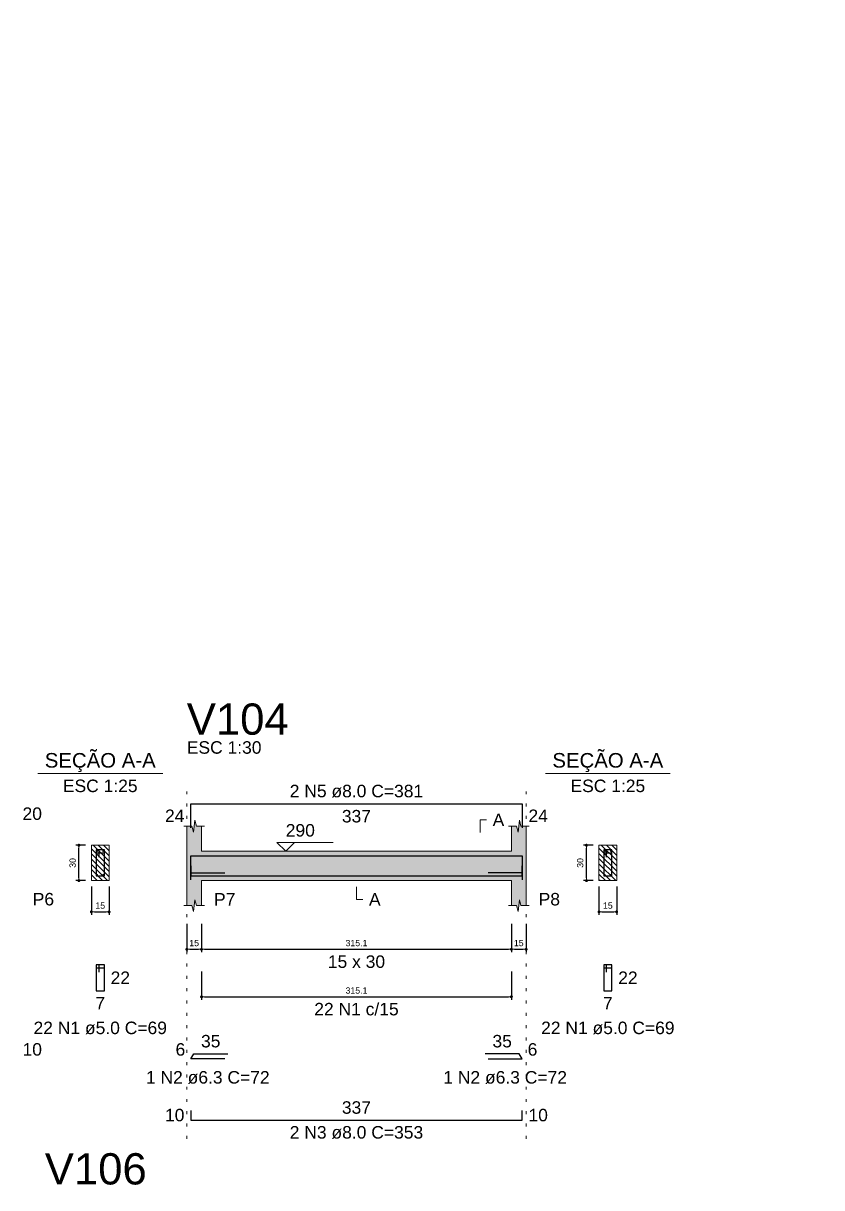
# Model space of a CAD drawing. Extents: x 5006 to 5323, y 875 to 3681.
# Drawn here: x 5214.13 to 5241.18, y 2807.4 to 2846.88 of the extents above; entities that cross this region are included whole.
import ezdxf

# ---------------------------------------------------------------- set-up
doc = ezdxf.new("R2010")
doc.units = 0
doc.header["$LTSCALE"] = 2
doc.linetypes.add('DOT2', pattern=[3.175, 0, -3.175])
for name, color, linetype, lineweight in [('Descrição da armadura', 7, 'Continuous', 5), ('DT-Barras na forma', 2, 'Continuous', 30), ('DT-Barras no corte', 5, 'Continuous', 5), ('DT-Barras rebatidas', 2, 'Continuous', 30), ('DT-Cotas', 9, 'Continuous', 5), ('DT-Forma', 5, 'Continuous', 5), ('DT-Hachura forma vigas', 252, 'Continuous', 5), ('DT-Hachura seção vigas', 252, 'Continuous', 5), ('DT-Pontilhado', 9, 'DOT2', 5), ('DT-Textos', 7, 'Continuous', 5), ('DT-Título', 3, 'Continuous', 20), ('Textos armaduras', 7, 'Continuous', 5)]:
    doc.layers.add(name, color=color, linetype=linetype, lineweight=lineweight)
doc.styles.add('ARIAL', font='arial.ttf')
doc.styles.get("Standard").update_dxf_attribs({"font": 'arial.ttf'})
doc.dimstyles.new('UM_25.000000', dxfattribs={"dimtxt": 0.18, "dimasz": 0.1, "dimexe": 0.1, "dimexo": 0.2, "dimgap": 0, "dimtad": 1, "dimtih": 1, "dimtoh": 1, "dimdec": 1, "dimlfac": 25, "dimzin": 0, "dimdsep": 46, "dimtxsty": 'Standard', "dimcen": 0.09, "dimdle": 0.1, "dimadec": 1, "dimazin": 2, "dimtfac": 1, "dimtdec": 4, "dimtofl": 0, "dimtmove": 0, "dimatfit": 3, "dimfxl": 1, "dimtolj": 1, "dimarcsym": 0})
doc.dimstyles.new('UM_30.000000', dxfattribs={"dimtxt": 0.18, "dimasz": 0.1, "dimexe": 0.1, "dimexo": 0.2, "dimgap": 0, "dimtad": 1, "dimtih": 1, "dimtoh": 1, "dimdec": 1, "dimlfac": 30, "dimzin": 0, "dimdsep": 46, "dimtxsty": 'Standard', "dimcen": 0.09, "dimdle": 0.1, "dimadec": 1, "dimazin": 2, "dimtfac": 1, "dimtdec": 4, "dimtofl": 0, "dimtmove": 0, "dimatfit": 3, "dimfxl": 1, "dimtolj": 1, "dimarcsym": 0})

# ---------------------------------------------------------------- blocks, each defined once
blk = doc.blocks.new('_DOT')
at = {"color": 0, "linetype": 'ByBlock'}
blk.add_line((-0.5, 0), (-1, 0), dxfattribs=at)
at = {"color": 0, "linetype": 'ByBlock', "const_width": 0.5}
blk.add_lwpolyline([(-0.25, 0, 1), (0.25, 0, 1)], format="xyb", close=True, dxfattribs=at)
blk = doc.blocks.new('*D672')
at = {"layer": 'Defpoints', "color": 0, "transparency": 16777216}
for p in [(5216.009, 2819.016), (5216.433, 2819.016), (5216.433, 2817.816)]:
    blk.add_point(p, dxfattribs=at)
at = {"layer": 'DT-Cotas', "color": 0, "lineweight": -2, "transparency": 16777216}
for p, q in [((5216.233, 2819.016), (5215.909, 2819.016)), ((5216.009, 2817.916), (5216.009, 2818.916)), ((5216.233, 2817.816), (5215.909, 2817.816))]:
    blk.add_line(p, q, dxfattribs=at)
at = {"layer": 'DT-Cotas', "color": 0, "lineweight": -2, "transparency": 16777216, "xscale": 0.1, "yscale": 0.1, "zscale": 0.1}
for p, rotation in [((5216.009, 2819.016), 90), ((5216.009, 2817.816), 270)]:
    blk.add_blockref('_DOT', p, dxfattribs=dict(at, rotation=rotation))
at = {"layer": 'DT-Cotas', "transparency": 16777216, "insert": (5215.797, 2818.416), "char_height": 0.2118, "attachment_point": 5, "rotation": 90, "style": 'ARIAL'}
blk.add_mtext('\\A1;30', dxfattribs=at)
blk = doc.blocks.new('*D673')
at = {"layer": 'Defpoints', "color": 0, "transparency": 16777216}
for p in [(5216.433, 2817.816), (5217.033, 2817.816), (5217.033, 2816.757)]:
    blk.add_point(p, dxfattribs=at)
at = {"layer": 'DT-Cotas', "color": 0, "lineweight": -2, "transparency": 16777216}
for p, q in [((5216.433, 2817.616), (5216.433, 2816.657)), ((5217.033, 2817.616), (5217.033, 2816.657)), ((5216.533, 2816.757), (5216.933, 2816.757))]:
    blk.add_line(p, q, dxfattribs=at)
at = {"layer": 'DT-Cotas', "color": 0, "lineweight": -2, "transparency": 16777216, "xscale": 0.1, "yscale": 0.1, "zscale": 0.1, "rotation": 180}
blk.add_blockref('_DOT', (5216.433, 2816.757), dxfattribs=at)
at = {"layer": 'DT-Cotas', "color": 0, "lineweight": -2, "transparency": 16777216, "xscale": 0.1, "yscale": 0.1, "zscale": 0.1}
blk.add_blockref('_DOT', (5217.033, 2816.757), dxfattribs=at)
at = {"layer": 'DT-Cotas', "transparency": 16777216, "insert": (5216.733, 2816.969), "char_height": 0.2118, "attachment_point": 5, "rotation": 0.0057, "style": 'ARIAL'}
blk.add_mtext('\\A1;15', dxfattribs=at)
blk = doc.blocks.new('*D674')
at = {"layer": 'Defpoints', "color": 0, "transparency": 16777216}
for p in [(5219.666, 2816.546), (5220.166, 2816.546), (5220.166, 2815.487)]:
    blk.add_point(p, dxfattribs=at)
at = {"layer": 'DT-Cotas', "color": 0, "lineweight": -2, "transparency": 16777216}
for p, q in [((5219.666, 2816.346), (5219.666, 2815.387)), ((5220.166, 2816.346), (5220.166, 2815.387)), ((5219.766, 2815.487), (5220.066, 2815.487))]:
    blk.add_line(p, q, dxfattribs=at)
at = {"layer": 'DT-Cotas', "color": 0, "lineweight": -2, "transparency": 16777216, "xscale": 0.1, "yscale": 0.1, "zscale": 0.1, "rotation": 180}
blk.add_blockref('_DOT', (5219.666, 2815.487), dxfattribs=at)
at = {"layer": 'DT-Cotas', "color": 0, "lineweight": -2, "transparency": 16777216, "xscale": 0.1, "yscale": 0.1, "zscale": 0.1}
blk.add_blockref('_DOT', (5220.166, 2815.487), dxfattribs=at)
at = {"layer": 'DT-Cotas', "transparency": 16777216, "insert": (5219.916, 2815.698), "char_height": 0.2118, "attachment_point": 5, "rotation": 0.0057, "style": 'ARIAL'}
blk.add_mtext('\\A1;15', dxfattribs=at)
blk = doc.blocks.new('*D675')
at = {"layer": 'Defpoints', "color": 0, "transparency": 16777216}
for p in [(5220.166, 2816.546), (5230.668, 2816.546), (5230.668, 2815.487)]:
    blk.add_point(p, dxfattribs=at)
at = {"layer": 'DT-Cotas', "color": 0, "lineweight": -2, "transparency": 16777216}
for p, q in [((5220.166, 2816.346), (5220.166, 2815.387)), ((5230.668, 2816.346), (5230.668, 2815.387)), ((5220.266, 2815.487), (5230.568, 2815.487))]:
    blk.add_line(p, q, dxfattribs=at)
at = {"layer": 'DT-Cotas', "color": 0, "lineweight": -2, "transparency": 16777216, "xscale": 0.1, "yscale": 0.1, "zscale": 0.1, "rotation": 180}
blk.add_blockref('_DOT', (5220.166, 2815.487), dxfattribs=at)
at = {"layer": 'DT-Cotas', "color": 0, "lineweight": -2, "transparency": 16777216, "xscale": 0.1, "yscale": 0.1, "zscale": 0.1}
blk.add_blockref('_DOT', (5230.668, 2815.487), dxfattribs=at)
at = {"layer": 'DT-Cotas', "transparency": 16777216, "insert": (5225.417, 2815.698), "char_height": 0.2118, "attachment_point": 5, "rotation": 0.0057, "style": 'ARIAL'}
blk.add_mtext('\\A1;315.1', dxfattribs=at)
blk = doc.blocks.new('*D676')
at = {"layer": 'Defpoints', "color": 0, "transparency": 16777216}
for p in [(5230.668, 2816.546), (5231.168, 2816.546), (5231.168, 2815.487)]:
    blk.add_point(p, dxfattribs=at)
at = {"layer": 'DT-Cotas', "color": 0, "lineweight": -2, "transparency": 16777216}
for p, q in [((5230.668, 2816.346), (5230.668, 2815.387)), ((5231.168, 2816.346), (5231.168, 2815.387)), ((5230.768, 2815.487), (5231.068, 2815.487))]:
    blk.add_line(p, q, dxfattribs=at)
at = {"layer": 'DT-Cotas', "color": 0, "lineweight": -2, "transparency": 16777216, "xscale": 0.1, "yscale": 0.1, "zscale": 0.1, "rotation": 180}
blk.add_blockref('_DOT', (5230.668, 2815.487), dxfattribs=at)
at = {"layer": 'DT-Cotas', "color": 0, "lineweight": -2, "transparency": 16777216, "xscale": 0.1, "yscale": 0.1, "zscale": 0.1}
blk.add_blockref('_DOT', (5231.168, 2815.487), dxfattribs=at)
at = {"layer": 'DT-Cotas', "transparency": 16777216, "insert": (5230.918, 2815.698), "char_height": 0.2118, "attachment_point": 5, "rotation": 0.0057, "style": 'ARIAL'}
blk.add_mtext('\\A1;15', dxfattribs=at)
blk = doc.blocks.new('*D677')
at = {"layer": 'Defpoints', "color": 0, "transparency": 16777216}
for p in [(5220.166, 2814.936), (5230.668, 2814.936), (5230.668, 2813.877)]:
    blk.add_point(p, dxfattribs=at)
at = {"layer": 'DT-Cotas', "color": 0, "lineweight": -2, "transparency": 16777216}
for p, q in [((5220.166, 2814.736), (5220.166, 2813.777)), ((5230.668, 2814.736), (5230.668, 2813.777)), ((5220.266, 2813.877), (5230.568, 2813.877))]:
    blk.add_line(p, q, dxfattribs=at)
at = {"layer": 'DT-Cotas', "color": 0, "lineweight": -2, "transparency": 16777216, "xscale": 0.1, "yscale": 0.1, "zscale": 0.1, "rotation": 180}
blk.add_blockref('_DOT', (5220.166, 2813.877), dxfattribs=at)
at = {"layer": 'DT-Cotas', "color": 0, "lineweight": -2, "transparency": 16777216, "xscale": 0.1, "yscale": 0.1, "zscale": 0.1}
blk.add_blockref('_DOT', (5230.668, 2813.877), dxfattribs=at)
at = {"layer": 'DT-Cotas', "transparency": 16777216, "insert": (5225.417, 2814.089), "char_height": 0.2118, "attachment_point": 5, "rotation": 0.0057, "style": 'ARIAL'}
blk.add_mtext('\\A1;315.1', dxfattribs=at)
blk = doc.blocks.new('*D687')
at = {"layer": 'Defpoints', "color": 0, "transparency": 16777216}
for p in [(5233.212, 2819.016), (5233.636, 2819.016), (5233.636, 2817.816)]:
    blk.add_point(p, dxfattribs=at)
at = {"layer": 'DT-Cotas', "color": 0, "lineweight": -2, "transparency": 16777216}
for p, q in [((5233.436, 2819.016), (5233.112, 2819.016)), ((5233.212, 2817.916), (5233.212, 2818.916)), ((5233.436, 2817.816), (5233.112, 2817.816))]:
    blk.add_line(p, q, dxfattribs=at)
at = {"layer": 'DT-Cotas', "color": 0, "lineweight": -2, "transparency": 16777216, "xscale": 0.1, "yscale": 0.1, "zscale": 0.1}
for p, rotation in [((5233.212, 2819.016), 90), ((5233.212, 2817.816), 270)]:
    blk.add_blockref('_DOT', p, dxfattribs=dict(at, rotation=rotation))
at = {"layer": 'DT-Cotas', "transparency": 16777216, "insert": (5233.001, 2818.416), "char_height": 0.2118, "attachment_point": 5, "rotation": 90, "style": 'ARIAL'}
blk.add_mtext('\\A1;30', dxfattribs=at)
blk = doc.blocks.new('*D688')
at = {"layer": 'Defpoints', "color": 0, "transparency": 16777216}
for p in [(5233.636, 2817.816), (5234.236, 2817.816), (5234.236, 2816.757)]:
    blk.add_point(p, dxfattribs=at)
at = {"layer": 'DT-Cotas', "color": 0, "lineweight": -2, "transparency": 16777216}
for p, q in [((5233.636, 2817.616), (5233.636, 2816.657)), ((5234.236, 2817.616), (5234.236, 2816.657)), ((5233.736, 2816.757), (5234.136, 2816.757))]:
    blk.add_line(p, q, dxfattribs=at)
at = {"layer": 'DT-Cotas', "color": 0, "lineweight": -2, "transparency": 16777216, "xscale": 0.1, "yscale": 0.1, "zscale": 0.1, "rotation": 180}
blk.add_blockref('_DOT', (5233.636, 2816.757), dxfattribs=at)
at = {"layer": 'DT-Cotas', "color": 0, "lineweight": -2, "transparency": 16777216, "xscale": 0.1, "yscale": 0.1, "zscale": 0.1}
blk.add_blockref('_DOT', (5234.236, 2816.757), dxfattribs=at)
at = {"layer": 'DT-Cotas', "transparency": 16777216, "insert": (5233.936, 2816.969), "char_height": 0.2118, "attachment_point": 5, "rotation": 0.0057, "style": 'ARIAL'}
blk.add_mtext('\\A1;15', dxfattribs=at)

msp = doc.modelspace()

# ---------------------------------------------------------------- hatches: boundary and pattern name
at = {"layer": 'DT-Hachura forma vigas', "linetype": 'Continuous'}
msp.add_hatch(color=256, dxfattribs=at).paths.add_polyline_path([(5231.1678, 2816.9691), (5231.1678, 2817.8165), (5231.1678, 2818.8165), (5231.1678, 2819.6638), (5230.9928, 2819.6638), (5230.9428, 2819.8638), (5230.8928, 2819.4638), (5230.8428, 2819.6638), (5230.6678, 2819.6638), (5230.6678, 2818.8165), (5220.1661, 2818.8165), (5220.1661, 2819.6638), (5219.9911, 2819.6638), (5219.9411, 2819.8638), (5219.8911, 2819.4638), (5219.8411, 2819.6638), (5219.6661, 2819.6638), (5219.6661, 2818.8165), (5219.6661, 2817.8165), (5219.6661, 2816.9691), (5219.8411, 2816.9691), (5219.8911, 2816.7691), (5219.9411, 2817.1691), (5219.9911, 2816.9691), (5220.1661, 2816.9691), (5220.1661, 2817.8165), (5230.6678, 2817.8165), (5230.6678, 2816.9691), (5230.8428, 2816.9691), (5230.8928, 2816.7691), (5230.9428, 2817.1691), (5230.9928, 2816.9691), (5231.1678, 2816.9691)])
at = {"layer": 'DT-Hachura seção vigas', "linetype": 'Continuous'}
h = msp.add_hatch(dxfattribs=at)
h.set_pattern_fill('ANSI31', color=256, angle=90, style=0)
h.set_pattern_definition([(135, (5177.83187, 2763.80694), (-0.08838835, -0.08838835), [])])
h.paths.add_polyline_path([(5216.4327, 2817.8165), (5216.4327, 2817.8165), (5217.0327, 2817.8165), (5217.0327, 2819.0165), (5216.4327, 2819.0165), (5216.4327, 2817.8165)])
h = msp.add_hatch(dxfattribs=at)
h.set_pattern_fill('ANSI31', color=256, angle=90, style=0)
h.set_pattern_definition([(135, (5175.2547, 2763.80694), (-0.08838835, -0.08838835), [])])
h.paths.add_polyline_path([(5233.636, 2817.8165), (5233.636, 2817.8165), (5234.236, 2817.8165), (5234.236, 2819.0165), (5233.636, 2819.0165), (5233.636, 2817.8165)])

# ---------------------------------------------------------------- linework, layer by layer
msp.add_circle((5222.4253, 2808.1714), 78.188)
at = {"layer": 'DT-Barras na forma'}
for p, q in [((5216.6927, 2818.8565), (5216.5927, 2818.8565)), ((5216.5927, 2818.8565), (5216.5927, 2817.9765)), ((5216.8727, 2818.8565), (5216.5927, 2818.8565)), ((5216.5927, 2818.8565), (5216.5927, 2818.7565)), ((5216.5927, 2818.7565), (5216.8427, 2818.7565)), ((5216.6927, 2818.6065), (5216.6927, 2818.8565)), ((5216.8727, 2817.9765), (5216.8727, 2818.8565)), ((5233.896, 2818.8565), (5233.796, 2818.8565)), ((5233.796, 2818.8565), (5233.796, 2817.9765)), ((5234.076, 2818.8565), (5233.796, 2818.8565)), ((5233.796, 2818.8565), (5233.796, 2818.7565)), ((5233.796, 2818.7565), (5234.046, 2818.7565)), ((5233.896, 2818.6065), (5233.896, 2818.8565)), ((5234.076, 2817.9765), (5234.076, 2818.8565)), ((5216.5927, 2817.9765), (5216.8727, 2817.9765)), ((5219.7995, 2818.0841), (5220.9572, 2818.0841)), ((5231.0345, 2818.0841), (5229.8768, 2818.0841)), ((5233.796, 2817.9765), (5234.076, 2817.9765))]:
    msp.add_line(p, q, dxfattribs=at)
for points in [[(5219.7995, 2817.8449), (5219.7995, 2818.6531), (5231.0345, 2818.6531), (5231.0345, 2817.8448)], [(5219.7995, 2818.3131), (5219.7995, 2817.9798), (5231.0345, 2817.9798), (5231.0345, 2818.3131)]]:
    msp.add_lwpolyline(points, dxfattribs=at)
at = {"layer": 'DT-Barras no corte'}
for centre in [(5216.6287, 2818.8205), (5216.8367, 2818.8205), (5233.832, 2818.8205), (5234.04, 2818.8205), (5216.6287, 2818.0125), (5216.8367, 2818.0125), (5233.832, 2818.0125), (5234.04, 2818.0125)]:
    msp.add_circle(centre, 0.016, dxfattribs=at)
at = {"layer": 'DT-Barras rebatidas'}
for p, q in [((5219.7995, 2819.6099), (5219.7995, 2820.4181)), ((5219.7995, 2820.4181), (5231.0345, 2820.4181)), ((5231.0345, 2820.4181), (5231.0345, 2819.6098)), ((5216.6927, 2814.9631), (5216.5927, 2814.9631)), ((5216.5927, 2814.9631), (5216.5927, 2814.0831)), ((5216.8727, 2814.9631), (5216.5927, 2814.9631)), ((5216.5927, 2814.9631), (5216.5927, 2814.8631)), ((5216.5927, 2814.8631), (5216.8427, 2814.8631)), ((5216.6927, 2814.7131), (5216.6927, 2814.9631)), ((5216.8727, 2814.0831), (5216.8727, 2814.9631)), ((5233.896, 2814.9631), (5233.796, 2814.9631)), ((5233.796, 2814.9631), (5233.796, 2814.0831)), ((5234.076, 2814.9631), (5233.796, 2814.9631)), ((5233.796, 2814.9631), (5233.796, 2814.8631)), ((5233.796, 2814.8631), (5234.046, 2814.8631)), ((5233.896, 2814.7131), (5233.896, 2814.9631)), ((5234.076, 2814.0831), (5234.076, 2814.9631)), ((5216.5927, 2814.0831), (5216.8727, 2814.0831)), ((5233.796, 2814.0831), (5234.076, 2814.0831)), ((5219.7995, 2811.7708), (5219.8995, 2811.944)), ((5220.9572, 2811.7708), (5219.7995, 2811.7708)), ((5219.8995, 2811.944), (5221.0572, 2811.944)), ((5230.9345, 2811.944), (5229.7768, 2811.944)), ((5229.8768, 2811.7708), (5231.0345, 2811.7708)), ((5231.0345, 2811.7708), (5230.9345, 2811.944)), ((5219.7995, 2810.0279), (5219.7995, 2809.6946)), ((5231.0345, 2809.6946), (5231.0345, 2810.0279)), ((5219.7995, 2809.6946), (5231.0345, 2809.6946))]:
    msp.add_line(p, q, dxfattribs=at)
at = {"layer": 'DT-Forma'}
for p, q in [((5219.5661, 2819.6637), (5219.8411, 2819.6637)), ((5219.6661, 2818.8165), (5219.6661, 2819.6637)), ((5219.8411, 2819.6637), (5219.8911, 2819.4637)), ((5219.8911, 2819.4637), (5219.9411, 2819.8637)), ((5219.9411, 2819.8637), (5219.9911, 2819.6637)), ((5219.9911, 2819.6637), (5220.2661, 2819.6637)), ((5220.1661, 2819.6637), (5220.1661, 2818.8165)), ((5230.5678, 2819.6637), (5230.8428, 2819.6637)), ((5230.6678, 2818.8165), (5230.6678, 2819.6637)), ((5230.8428, 2819.6637), (5230.8928, 2819.4637)), ((5230.8928, 2819.4637), (5230.9428, 2819.8637)), ((5230.9428, 2819.8637), (5230.9928, 2819.6637)), ((5230.9928, 2819.6637), (5231.2678, 2819.6637)), ((5231.1678, 2819.6637), (5231.1678, 2818.8165)), ((5217.0327, 2819.0165), (5216.4327, 2819.0165)), ((5216.4327, 2819.0165), (5216.4327, 2819.0165)), ((5216.4327, 2819.0165), (5216.4327, 2817.8165)), ((5217.0327, 2817.8165), (5217.0327, 2819.0165)), ((5217.0327, 2819.0165), (5217.0327, 2819.0165)), ((5220.1661, 2818.8165), (5230.6678, 2818.8165)), ((5234.236, 2819.0165), (5233.636, 2819.0165)), ((5233.636, 2819.0165), (5233.636, 2819.0165)), ((5233.636, 2819.0165), (5233.636, 2817.8165)), ((5234.236, 2817.8165), (5234.236, 2819.0165)), ((5234.236, 2819.0165), (5234.236, 2819.0165)), ((5216.4327, 2817.8165), (5217.0327, 2817.8165)), ((5216.4327, 2817.8165), (5216.4327, 2817.8165)), ((5217.0327, 2817.8165), (5217.0327, 2817.8165)), ((5219.6661, 2817.8165), (5219.6661, 2816.9693)), ((5220.1661, 2816.9693), (5220.1661, 2817.8165)), ((5220.1661, 2817.8165), (5230.6678, 2817.8165)), ((5230.6678, 2817.8165), (5230.6678, 2816.9693)), ((5231.1678, 2816.9693), (5231.1678, 2817.8165)), ((5233.636, 2817.8165), (5234.236, 2817.8165)), ((5233.636, 2817.8165), (5233.636, 2817.8165)), ((5234.236, 2817.8165), (5234.236, 2817.8165)), ((5219.8911, 2816.7693), (5219.9411, 2817.1693)), ((5219.9411, 2817.1693), (5219.9911, 2816.9693)), ((5230.8928, 2816.7693), (5230.9428, 2817.1693)), ((5230.9428, 2817.1693), (5230.9928, 2816.9693)), ((5219.5661, 2816.9693), (5219.8411, 2816.9693)), ((5219.8411, 2816.9693), (5219.8911, 2816.7693)), ((5219.9911, 2816.9693), (5220.2661, 2816.9693)), ((5230.5678, 2816.9693), (5230.8428, 2816.9693)), ((5230.8428, 2816.9693), (5230.8928, 2816.7693)), ((5230.9928, 2816.9693), (5231.2678, 2816.9693))]:
    msp.add_line(p, q, dxfattribs=at)
at = {"layer": 'DT-Forma', "linetype": 'Continuous'}
for p, q in [((5219.6661, 2817.8165), (5219.6661, 2818.8165)), ((5231.1678, 2818.8165), (5231.1678, 2817.8165))]:
    msp.add_line(p, q, dxfattribs=at)
at = {"layer": 'DT-Pontilhado', "ltscale": 0.05}
for p, q in [((5219.6661, 2809.0592), (5219.6661, 2820.8417)), ((5231.1678, 2809.0592), (5231.1678, 2820.8417))]:
    msp.add_line(p, q, dxfattribs=at)
at = {"layer": 'DT-Textos'}
for p, q in [((5214.6147, 2821.4463), (5218.8507, 2821.4463)), ((5231.818, 2821.4463), (5236.054, 2821.4463))]:
    msp.add_line(p, q, dxfattribs=at)
for points in [[(5229.6088, 2819.4519), (5229.6088, 2819.8755), (5229.8206, 2819.8755)], [(5223.3166, 2819.113), (5223.0201, 2818.8165), (5222.7236, 2819.113), (5224.6298, 2819.113)], [(5225.417, 2817.6047), (5225.417, 2817.1811), (5225.6288, 2817.1811)]]:
    msp.add_lwpolyline(points, dxfattribs=at)

# ---------------------------------------------------------------- texts
at = {"layer": 'Descrição da armadura', "linetype": 'Continuous', "char_height": 0.4236, "attachment_point": 8, "line_spacing_factor": 0.798, "style": 'ARIAL'}
for s, insert, width in [('2 N5 ø8.0 C=381', (5225.417, 2820.6299), 9.069495), ('22 N1 c/15', (5225.417, 2813.2416), 5.738683), ('1 N2 ø6.3 C=72', (5220.3783, 2810.9236), 8.40959), ('1 N2 ø6.3 C=72', (5230.4556, 2810.9236), 8.40959), ('2 N3 ø8.0 C=353', (5225.417, 2809.0592), 9.069495)]:
    msp.add_mtext(s, dxfattribs=dict(at, insert=insert, width=width))
at = {"layer": 'Descrição da armadura', "color": 7, "linetype": 'Continuous', "char_height": 0.4236, "width": 9.069495, "attachment_point": 8, "line_spacing_factor": 0.798, "style": 'ARIAL'}
for insert in [(5216.7327, 2812.6005), (5233.936, 2812.6005)]:
    msp.add_mtext('22 N1 ø5.0 C=69', dxfattribs=dict(at, insert=insert))
at = {"layer": 'DT-Textos', "line_spacing_factor": 0.798, "style": 'ARIAL'}
for s, insert, char_height, width, attachment_point in [('SEÇÃO A-A', (5216.7329, 2821.4949), 0.4942, 7.270043, 8), ('ESC 1:30', (5219.6661, 2822.1125), 0.4236, 5.079187, 7), ('SEÇÃO A-A', (5233.9357, 2821.4949), 0.4942, 7.270043, 8), ('ESC 1:25', (5216.7327, 2820.8109), 0.4236, 5.079187, 8), ('ESC 1:25', (5233.936, 2820.8109), 0.4236, 5.079187, 8), ('A', (5230.0324, 2819.6637), 0.4236, 0.791486, 7), ('290', (5223.0201, 2819.3036), 0.4236, 1.979875, 7), ('P6', (5214.4448, 2816.9693), 0.4236, 1.451445, 7), ('P7', (5220.5897, 2816.9693), 0.4236, 1.451445, 7), ('A', (5225.8406, 2816.9693), 0.4236, 0.791486, 7), ('P8', (5231.5914, 2816.9693), 0.4236, 1.451445, 7), ('15 x 30', (5225.417, 2814.8513), 0.4236, 3.892537, 8)]:
    msp.add_mtext(s, dxfattribs=dict(at, insert=insert, char_height=char_height, width=width, attachment_point=attachment_point))
at = {"layer": 'DT-Título', "char_height": 1.059, "width": 6.928403, "attachment_point": 7, "line_spacing_factor": 0.798, "style": 'ARIAL'}
for s, insert in [('V104', (5219.6661, 2822.7479)), ('V106', (5214.8537, 2807.5002))]:
    msp.add_mtext(s, dxfattribs=dict(at, insert=insert))
at = {"layer": 'Textos armaduras', "linetype": 'Continuous', "char_height": 0.4236, "attachment_point": 7, "line_spacing_factor": 0.798, "style": 'ARIAL'}
for s, insert, width in [('20', (5214.0996, 2819.8691), 1.31981), ('24', (5218.9278, 2819.8022), 1.31981), ('337', (5224.922, 2819.7827), 1.979715), ('24', (5231.2463, 2819.8022), 1.31981), ('35', (5220.1484, 2812.1558), 1.31981), ('35', (5230.0257, 2812.1558), 1.31981), ('10', (5214.0996, 2811.8772), 1.31981), ('6', (5219.2856, 2811.8759), 0.659905), ('6', (5231.2184, 2811.8759), 0.659905), ('10', (5218.9278, 2809.6495), 1.31981), ('337', (5224.922, 2809.9064), 1.979715), ('10', (5231.2463, 2809.6495), 1.31981)]:
    msp.add_mtext(s, dxfattribs=dict(at, insert=insert, width=width))
at = {"layer": 'Textos armaduras', "color": 7, "linetype": 'Continuous', "char_height": 0.4236, "attachment_point": 7, "line_spacing_factor": 0.798, "style": 'ARIAL'}
for s, insert, width in [('22', (5217.0845, 2814.3113), 1.31981), ('22', (5234.2878, 2814.3113), 1.31981), ('7', (5216.5677, 2813.4477), 0.659905), ('7', (5233.7711, 2813.4477), 0.659905)]:
    msp.add_mtext(s, dxfattribs=dict(at, insert=insert, width=width))

# ---------------------------------------------------------------- dimensions: what is measured, and where the dimension line sits
at = {"layer": 'DT-Cotas'}
for base, p1, p2, picture, middle in [((5216.0091, 2819.0165), (5216.4327, 2817.8165), (5216.4327, 2819.0165), '*D672', (5215.7973, 2818.4165)), ((5233.2124, 2819.0165), (5233.636, 2817.8165), (5233.636, 2819.0165), '*D687', (5233.0006, 2818.4165))]:
    dim = msp.add_linear_dim(base=base, p1=p1, p2=p2, angle=90, dimstyle='UM_25.000000', override={"dimtxt": 0.2118, "dimasz": 0.1, "dimexe": 0.1, "dimexo": 0.2, "dimtad": 1, "dimtih": 0, "dimtoh": 0, "dimdec": 1, "dimlfac": 25, "dimzin": 8, "dimtxsty": 'ARIAL', "dimblk": 'DOT', "dimblk1": 'DOT', "dimblk2": 'DOT', "dimsah": 1, "dimdle": 0.1, "dimse1": 0, "dimse2": 0, "dimclrt": 256, "dimadec": 1, "dimazin": 3, "dimtmove": 2, "dimldrblk": 'DOT'}, dxfattribs=at)
    dim.commit()
    dim.dimension.update_dxf_attribs({"geometry": picture, "text_midpoint": middle, "dimtype": 160, "text_rotation": 90})
for base, p1, p2, dimstyle, override, picture, middle in [((5217.0327, 2816.7575), (5216.4327, 2817.8165), (5217.0327, 2817.8165), 'UM_25.000000', {"dimtxt": 0.2118, "dimasz": 0.1, "dimexe": 0.1, "dimexo": 0.2, "dimtad": 1, "dimtih": 0, "dimtoh": 0, "dimdec": 1, "dimlfac": 25, "dimzin": 8, "dimtxsty": 'ARIAL', "dimblk": 'DOT', "dimblk1": 'DOT', "dimblk2": 'DOT', "dimsah": 1, "dimdle": 0.1, "dimse1": 0, "dimse2": 0, "dimclrt": 256, "dimadec": 1, "dimazin": 3, "dimtmove": 2, "dimldrblk": 'DOT'}, '*D673', (5216.7327, 2816.9693)), ((5234.236, 2816.7575), (5233.636, 2817.8165), (5234.236, 2817.8165), 'UM_25.000000', {"dimtxt": 0.2118, "dimasz": 0.1, "dimexe": 0.1, "dimexo": 0.2, "dimtad": 1, "dimtih": 0, "dimtoh": 0, "dimdec": 1, "dimlfac": 25, "dimzin": 8, "dimtxsty": 'ARIAL', "dimblk": 'DOT', "dimblk1": 'DOT', "dimblk2": 'DOT', "dimsah": 1, "dimdle": 0.1, "dimse1": 0, "dimse2": 0, "dimclrt": 256, "dimadec": 1, "dimazin": 3, "dimtmove": 2, "dimldrblk": 'DOT'}, '*D688', (5233.936, 2816.9693)), ((5220.1661, 2815.4867), (5219.6661, 2816.5457), (5220.1661, 2816.5457), 'UM_30.000000', {"dimtxt": 0.2118, "dimasz": 0.1, "dimexe": 0.1, "dimexo": 0.2, "dimtad": 1, "dimtih": 0, "dimtoh": 0, "dimdec": 1, "dimlfac": 30, "dimzin": 8, "dimtxsty": 'ARIAL', "dimblk": 'DOT', "dimblk1": 'DOT', "dimblk2": 'DOT', "dimsah": 1, "dimdle": 0.1, "dimse1": 0, "dimse2": 0, "dimclrt": 256, "dimadec": 1, "dimazin": 3, "dimtmove": 2, "dimldrblk": 'DOT'}, '*D674', (5219.9161, 2815.6985)), ((5230.6678, 2815.4867), (5220.1661, 2816.5457), (5230.6678, 2816.5457), 'UM_30.000000', {"dimtxt": 0.2118, "dimasz": 0.1, "dimexe": 0.1, "dimexo": 0.2, "dimtad": 1, "dimtih": 0, "dimtoh": 0, "dimdec": 1, "dimlfac": 30, "dimzin": 8, "dimtxsty": 'ARIAL', "dimblk": 'DOT', "dimblk1": 'DOT', "dimblk2": 'DOT', "dimsah": 1, "dimdle": 0.1, "dimse1": 0, "dimse2": 0, "dimclrt": 256, "dimadec": 1, "dimazin": 3, "dimtmove": 2, "dimldrblk": 'DOT'}, '*D675', (5225.417, 2815.6985)), ((5231.1678, 2815.4867), (5230.6678, 2816.5457), (5231.1678, 2816.5457), 'UM_30.000000', {"dimtxt": 0.2118, "dimasz": 0.1, "dimexe": 0.1, "dimexo": 0.2, "dimtad": 1, "dimtih": 0, "dimtoh": 0, "dimdec": 1, "dimlfac": 30, "dimzin": 8, "dimtxsty": 'ARIAL', "dimblk": 'DOT', "dimblk1": 'DOT', "dimblk2": 'DOT', "dimsah": 1, "dimdle": 0.1, "dimse1": 0, "dimse2": 0, "dimclrt": 256, "dimadec": 1, "dimazin": 3, "dimtmove": 2, "dimldrblk": 'DOT'}, '*D676', (5230.9178, 2815.6985)), ((5230.6678, 2813.877), (5220.1661, 2814.936), (5230.6678, 2814.936), 'UM_30.000000', {"dimtxt": 0.2118, "dimasz": 0.1, "dimexe": 0.1, "dimexo": 0.2, "dimtad": 1, "dimtih": 0, "dimtoh": 0, "dimdec": 1, "dimlfac": 30, "dimzin": 8, "dimtxsty": 'ARIAL', "dimblk": 'DOT', "dimblk1": 'DOT', "dimblk2": 'DOT', "dimsah": 1, "dimdle": 0.1, "dimse1": 0, "dimse2": 0, "dimclrt": 256, "dimadec": 1, "dimazin": 3, "dimtmove": 2, "dimldrblk": 'DOT'}, '*D677', (5225.417, 2814.0888))]:
    dim = msp.add_linear_dim(base=base, p1=p1, p2=p2, dimstyle=dimstyle, override=override, dxfattribs=at)
    dim.commit()
    dim.dimension.update_dxf_attribs({"geometry": picture, "text_midpoint": middle, "dimtype": 160, "text_rotation": 0.00573})

doc.saveas('drawing.dxf')
